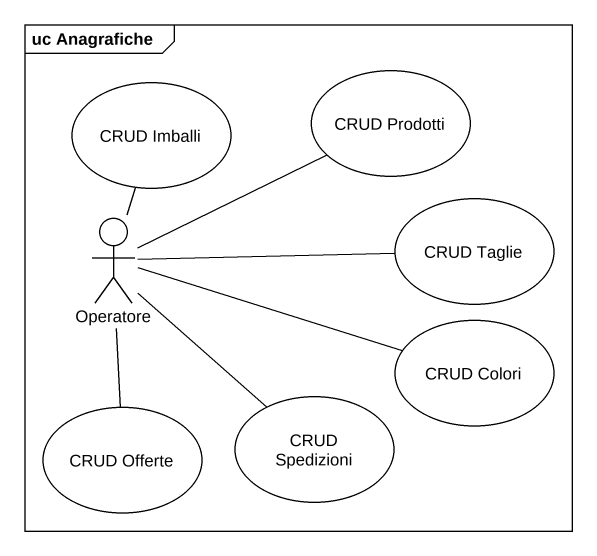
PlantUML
@startuml
mainframe uc Anagrafiche
usecase "CRUD Imballi" as CRUD_Imballi
usecase "CRUD Prodotti" as CRUD_Prodotti
actor Operatore
usecase "CRUD Taglie" as CRUD_Taglie
usecase "CRUD Colori" as CRUD_Colori
usecase "CRUD Offerte" as CRUD_Offerte
usecase "CRUD Spedizioni" as CRUD_Spedizioni
Operatore -up- CRUD_Imballi
Operatore -right- CRUD_Prodotti
Operatore -right- CRUD_Taglie
Operatore -right- CRUD_Colori
Operatore -- CRUD_Offerte
Operatore -- CRUD_Spedizioni
@enduml
